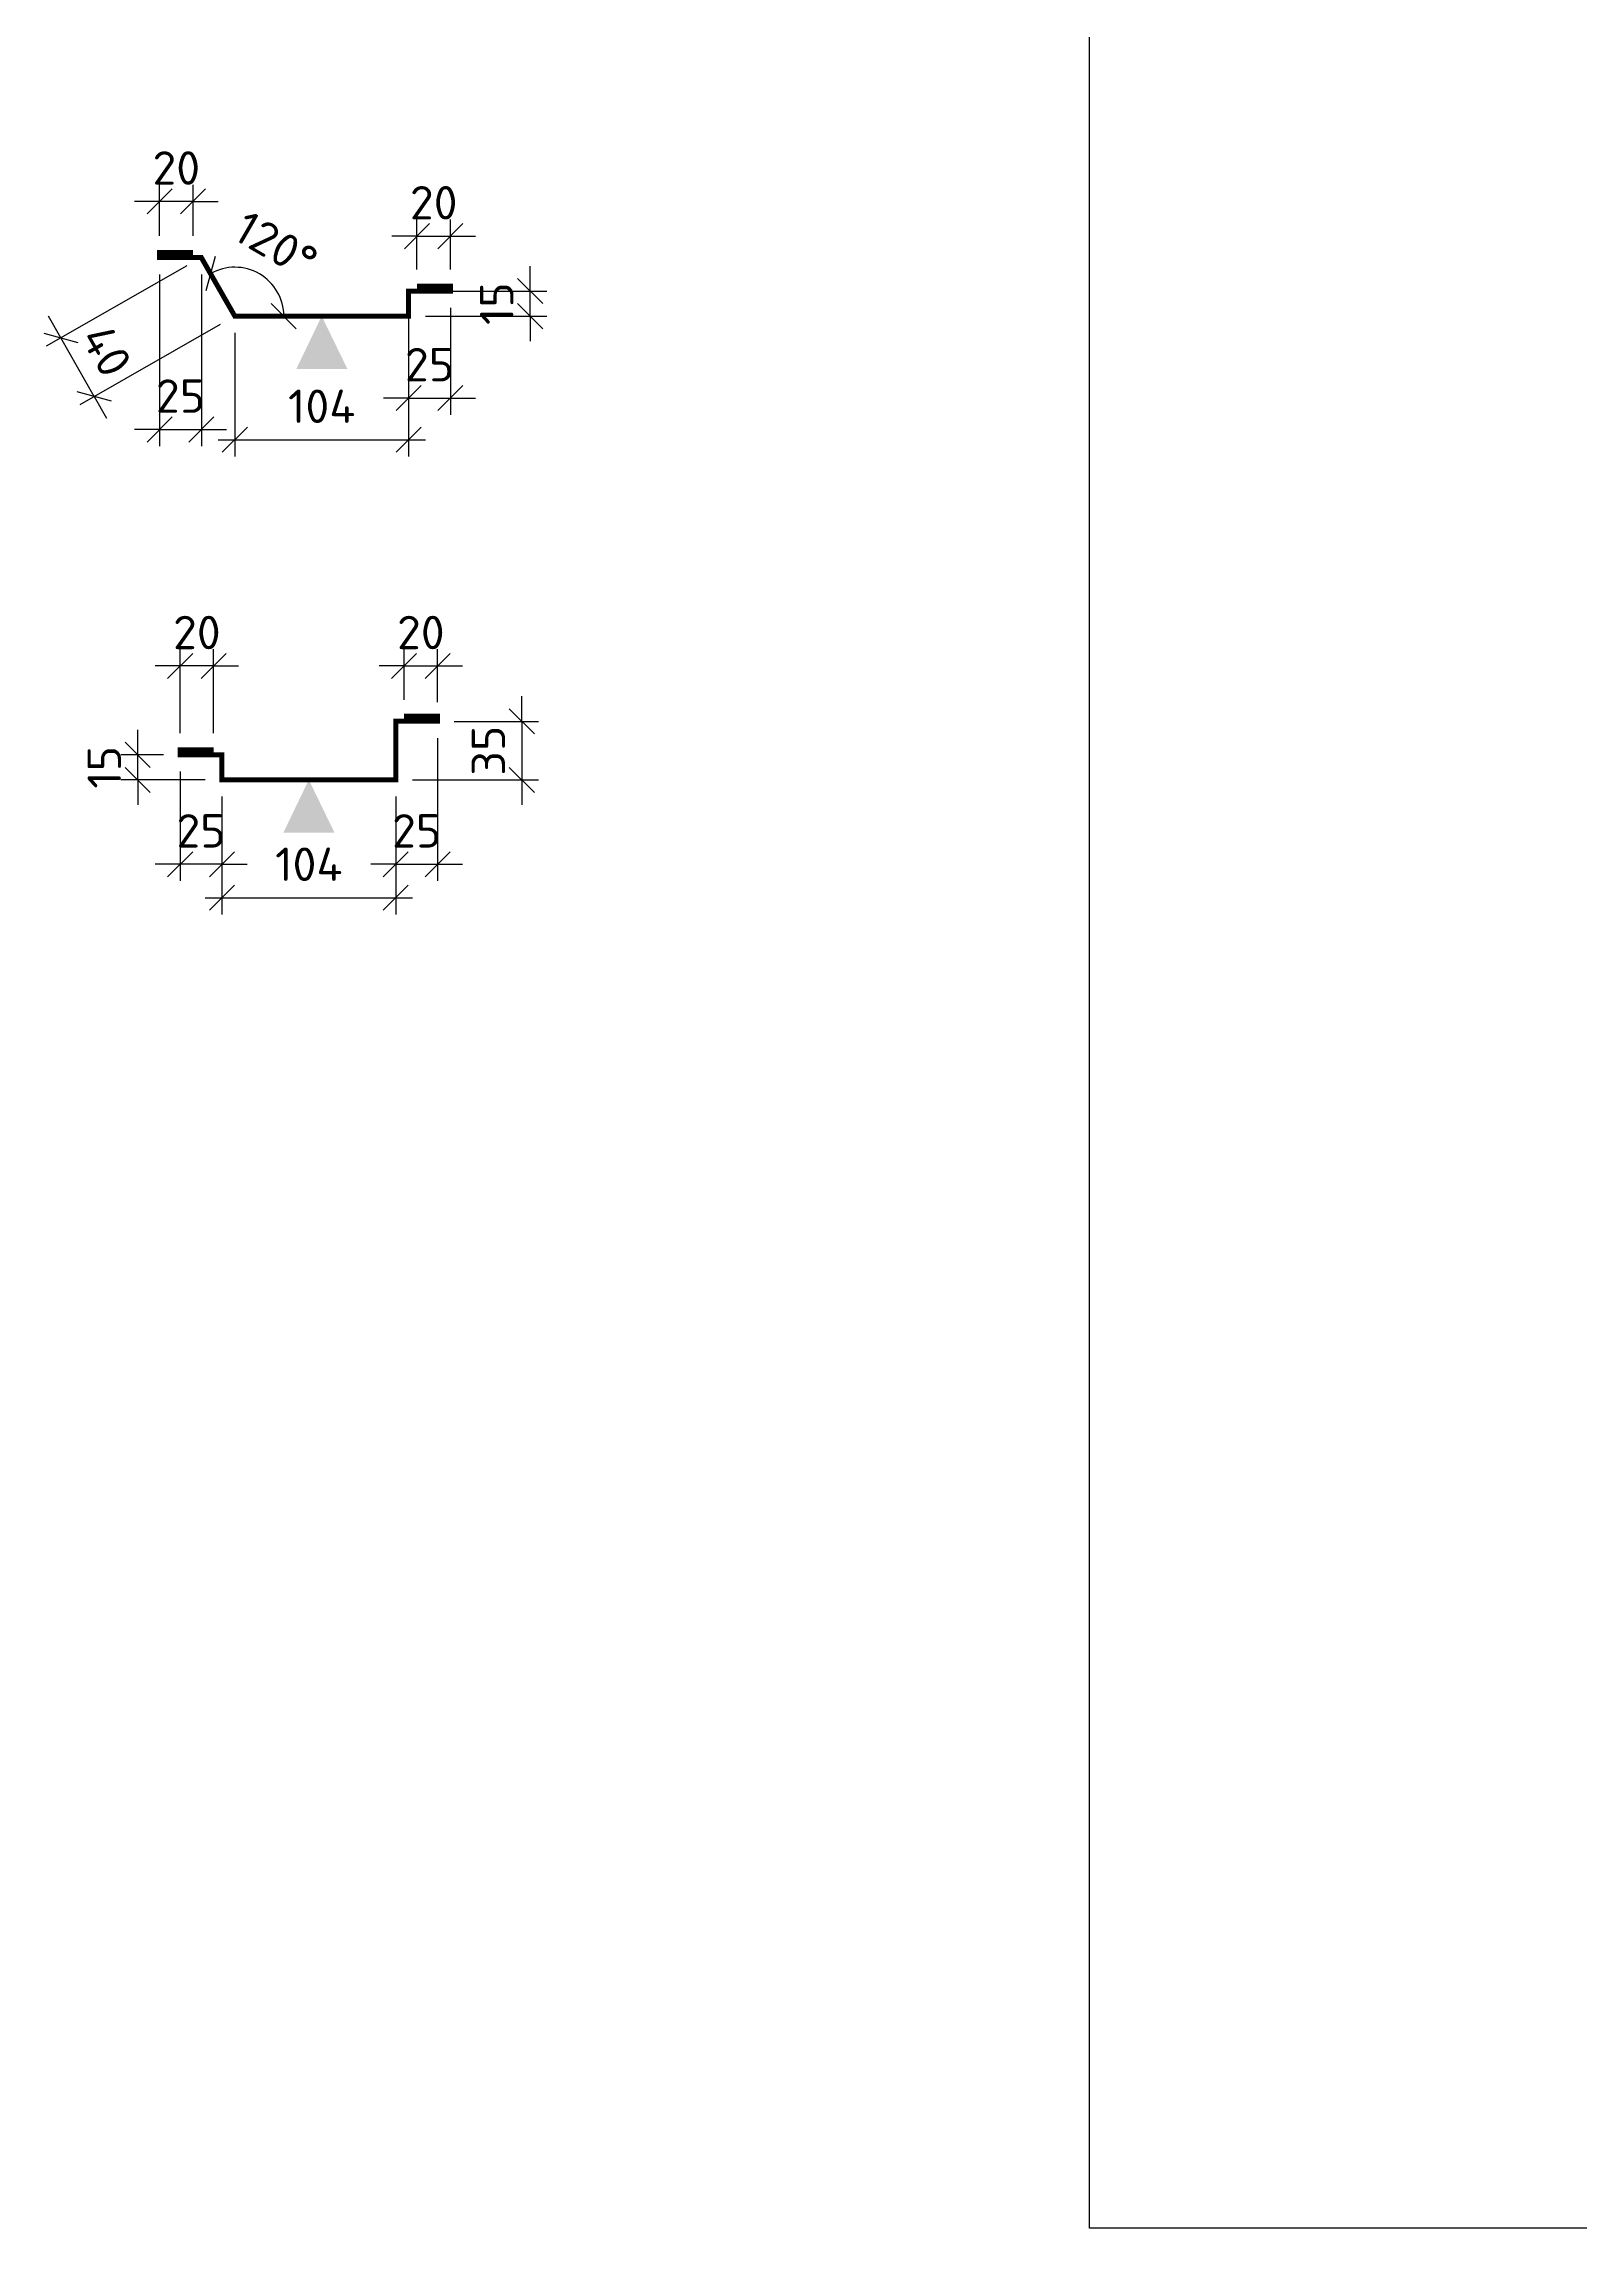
# Model space of a CAD drawing. Header units: millimetres. Extents: x -3689 to 2883575, y -702957 to -604547.
# Drawn here: x 2868866 to 2869785, y -674463 to -673155 of the extents above; entities that cross this region are included whole.
import ezdxf

# ---------------------------------------------------------------- set-up
doc = ezdxf.new("R2010")
doc.units = ezdxf.units.MM
doc.header["$PDMODE"] = 35
doc.layers.add('A-FLOR-DIMS', color=133, linetype='Continuous', lineweight=0)
doc.layers.add('S-METL', color=14, linetype='Continuous')
doc.styles.add('DimNat10', font='romans.shx', dxfattribs={"height": 20})
doc.dimstyles.new('DimSpecM10', dxfattribs={"dimscale": 0.1, "dimtxt": 20, "dimasz": 150, "dimexe": 100, "dimexo": 100, "dimgap": 100, "dimtad": 1, "dimdec": 0, "dimzin": 0, "dimtxsty": 'DimNat10', "dimblk": 'OBLIQUE', "dimcen": 100, "dimdle": 100, "dimclrt": 14, "dimadec": 0, "dimazin": 0, "dimtfac": 1, "dimtdec": 0, "dimtix": 1, "dimtmove": 1, "dimatfit": 3, "dimldrblk": 'OBLIQUE', "dimfxl": 1, "dimtolj": 1, "dimtzin": 0, "dimarcsym": 0})

# ---------------------------------------------------------------- blocks, each defined once
blk = doc.blocks.new('_Oblique')
at = {"color": 0, "linetype": 'ByBlock', "lineweight": -2}
blk.add_line((-0.5, -0.5), (0.5, 0.5), dxfattribs=at)
blk = doc.blocks.new('*D721')
at = {"layer": 'A-FLOR-DIMS', "color": 0, "lineweight": -2, "transparency": 16777216}
for p, q in [((2869081.7, -673548), (2869081.7, -673517.8)), ((2869101.7, -673549.5), (2869101.7, -673517.8)), ((2869081.7, -673527.8), (2869066.7, -673527.8)), ((2869081.7, -673527.8), (2869101.7, -673527.8)), ((2869101.7, -673527.8), (2869116.7, -673527.8))]:
    blk.add_line(p, q, dxfattribs=at)
at = {"layer": 'Defpoints', "color": 0, "transparency": 16777216}
for p in [(2869101.7, -673527.8), (2869081.7, -673558), (2869101.7, -673559.5)]:
    blk.add_point(p, dxfattribs=at)
at = {"layer": 'A-FLOR-DIMS', "color": 0, "lineweight": -2, "transparency": 16777216, "xscale": 15, "yscale": 15, "zscale": 15}
blk.add_blockref('_Oblique', (2869081.7, -673527.8), dxfattribs=at)
at = {"layer": 'A-FLOR-DIMS', "color": 0, "lineweight": -2, "transparency": 16777216, "xscale": 15, "yscale": 15, "zscale": 15, "rotation": 180}
blk.add_blockref('_Oblique', (2869101.7, -673527.8), dxfattribs=at)
at = {"layer": 'A-FLOR-DIMS', "color": 14, "transparency": 16777216, "insert": (2869091.7, -673507.8), "char_height": 20, "attachment_point": 5, "style": 'DimNat10'}
blk.add_mtext('\\A1;20', dxfattribs=at)
blk = doc.blocks.new('*D722')
at = {"layer": 'A-FLOR-DIMS', "color": 0, "lineweight": -2, "transparency": 16777216}
for p, q in [((2868947.7, -673568), (2868947.7, -673517.8)), ((2868967.7, -673568), (2868967.7, -673517.8)), ((2868947.7, -673527.8), (2868932.7, -673527.8)), ((2868967.7, -673527.8), (2868947.7, -673527.8)), ((2868967.7, -673527.8), (2868982.7, -673527.8))]:
    blk.add_line(p, q, dxfattribs=at)
at = {"layer": 'Defpoints', "color": 0, "transparency": 16777216}
for p in [(2868947.7, -673527.8), (2868947.7, -673578), (2868967.7, -673578)]:
    blk.add_point(p, dxfattribs=at)
at = {"layer": 'A-FLOR-DIMS', "color": 0, "lineweight": -2, "transparency": 16777216, "xscale": 15, "yscale": 15, "zscale": 15}
blk.add_blockref('_Oblique', (2868947.7, -673527.8), dxfattribs=at)
at = {"layer": 'A-FLOR-DIMS', "color": 0, "lineweight": -2, "transparency": 16777216, "xscale": 15, "yscale": 15, "zscale": 15, "rotation": 180}
blk.add_blockref('_Oblique', (2868967.7, -673527.8), dxfattribs=at)
at = {"layer": 'A-FLOR-DIMS', "color": 14, "transparency": 16777216, "insert": (2868957.7, -673507.8), "char_height": 20, "attachment_point": 5, "style": 'DimNat10'}
blk.add_mtext('\\A1;20', dxfattribs=at)
blk = doc.blocks.new('*D723')
at = {"layer": 'A-FLOR-DIMS', "color": 0, "lineweight": -2, "transparency": 16777216}
for p, q in [((2868947.7, -673591), (2868947.7, -673656.5)), ((2868972.7, -673606), (2868972.7, -673656.5)), ((2868947.7, -673646.5), (2868932.7, -673646.5)), ((2868972.7, -673646.5), (2868947.7, -673646.5)), ((2868972.7, -673646.5), (2868987.7, -673646.5))]:
    blk.add_line(p, q, dxfattribs=at)
at = {"layer": 'Defpoints', "color": 0, "transparency": 16777216}
for p in [(2868947.7, -673581), (2868972.7, -673596), (2868947.7, -673646.5)]:
    blk.add_point(p, dxfattribs=at)
at = {"layer": 'A-FLOR-DIMS', "color": 0, "lineweight": -2, "transparency": 16777216, "xscale": 15, "yscale": 15, "zscale": 15}
blk.add_blockref('_Oblique', (2868947.7, -673646.5), dxfattribs=at)
at = {"layer": 'A-FLOR-DIMS', "color": 0, "lineweight": -2, "transparency": 16777216, "xscale": 15, "yscale": 15, "zscale": 15, "rotation": 180}
blk.add_blockref('_Oblique', (2868972.7, -673646.5), dxfattribs=at)
at = {"layer": 'A-FLOR-DIMS', "color": 14, "transparency": 16777216, "insert": (2868960.2, -673626.5), "char_height": 20, "attachment_point": 5, "style": 'DimNat10'}
blk.add_mtext('\\A1;25', dxfattribs=at)
blk = doc.blocks.new('*D724')
at = {"layer": 'A-FLOR-DIMS', "color": 0, "lineweight": -2, "transparency": 16777216}
for p, q in [((2868922.3, -673581), (2868922.3, -673566)), ((2868937.7, -673581), (2868912.3, -673581)), ((2868922.3, -673596), (2868922.3, -673581)), ((2868962.7, -673596), (2868912.3, -673596)), ((2868922.3, -673596), (2868922.3, -673611))]:
    blk.add_line(p, q, dxfattribs=at)
at = {"layer": 'Defpoints', "color": 0, "transparency": 16777216}
for p in [(2868922.3, -673581), (2868947.7, -673581), (2868972.7, -673596)]:
    blk.add_point(p, dxfattribs=at)
at = {"layer": 'A-FLOR-DIMS', "color": 0, "lineweight": -2, "transparency": 16777216, "xscale": 15, "yscale": 15, "zscale": 15}
for p, rotation in [((2868922.3, -673581), 270), ((2868922.3, -673596), 90)]:
    blk.add_blockref('_Oblique', p, dxfattribs=dict(at, rotation=rotation))
at = {"layer": 'A-FLOR-DIMS', "color": 14, "transparency": 16777216, "insert": (2868902.3, -673588.5), "char_height": 20, "attachment_point": 5, "rotation": 90, "style": 'DimNat10'}
blk.add_mtext('\\A1;15', dxfattribs=at)
blk = doc.blocks.new('*D725')
at = {"layer": 'A-FLOR-DIMS', "color": 0, "lineweight": -2, "transparency": 16777216}
for p, q in [((2868972.7, -673606), (2868972.7, -673676.5)), ((2869076.7, -673606), (2869076.7, -673676.5)), ((2868962.7, -673666.5), (2869086.7, -673666.5))]:
    blk.add_line(p, q, dxfattribs=at)
at = {"layer": 'Defpoints', "color": 0, "transparency": 16777216}
for p in [(2868972.7, -673596), (2869076.7, -673596), (2869076.7, -673666.5)]:
    blk.add_point(p, dxfattribs=at)
at = {"layer": 'A-FLOR-DIMS', "color": 0, "lineweight": -2, "transparency": 16777216, "xscale": 15, "yscale": 15, "zscale": 15, "rotation": 180}
blk.add_blockref('_Oblique', (2868972.7, -673666.5), dxfattribs=at)
at = {"layer": 'A-FLOR-DIMS', "color": 0, "lineweight": -2, "transparency": 16777216, "xscale": 15, "yscale": 15, "zscale": 15}
blk.add_blockref('_Oblique', (2869076.7, -673666.5), dxfattribs=at)
at = {"layer": 'A-FLOR-DIMS', "color": 14, "transparency": 16777216, "insert": (2869024.7, -673646.5), "char_height": 20, "attachment_point": 5, "style": 'DimNat10'}
blk.add_mtext('\\A1;104', dxfattribs=at)
blk = doc.blocks.new('*D726')
at = {"layer": 'A-FLOR-DIMS', "color": 0, "lineweight": -2, "transparency": 16777216}
for p, q in [((2869101.7, -673571), (2869101.7, -673656.5)), ((2869076.7, -673606), (2869076.7, -673656.5)), ((2869076.7, -673646.5), (2869061.7, -673646.5)), ((2869076.7, -673646.5), (2869101.7, -673646.5)), ((2869101.7, -673646.5), (2869116.7, -673646.5))]:
    blk.add_line(p, q, dxfattribs=at)
at = {"layer": 'Defpoints', "color": 0, "transparency": 16777216}
for p in [(2869101.7, -673561), (2869076.7, -673596), (2869101.7, -673646.5)]:
    blk.add_point(p, dxfattribs=at)
at = {"layer": 'A-FLOR-DIMS', "color": 0, "lineweight": -2, "transparency": 16777216, "xscale": 15, "yscale": 15, "zscale": 15}
blk.add_blockref('_Oblique', (2869076.7, -673646.5), dxfattribs=at)
at = {"layer": 'A-FLOR-DIMS', "color": 0, "lineweight": -2, "transparency": 16777216, "xscale": 15, "yscale": 15, "zscale": 15, "rotation": 180}
blk.add_blockref('_Oblique', (2869101.7, -673646.5), dxfattribs=at)
at = {"layer": 'A-FLOR-DIMS', "color": 14, "transparency": 16777216, "insert": (2869089.2, -673626.5), "char_height": 20, "attachment_point": 5, "style": 'DimNat10'}
blk.add_mtext('\\A1;25', dxfattribs=at)
blk = doc.blocks.new('*D727')
at = {"layer": 'A-FLOR-DIMS', "color": 0, "lineweight": -2, "transparency": 16777216}
for p, q in [((2869152.1, -673561), (2869152.1, -673546)), ((2869111.7, -673561), (2869162.1, -673561)), ((2869152.1, -673561), (2869152.1, -673596)), ((2869086.7, -673596), (2869162.1, -673596)), ((2869152.1, -673596), (2869152.1, -673611))]:
    blk.add_line(p, q, dxfattribs=at)
at = {"layer": 'Defpoints', "color": 0, "transparency": 16777216}
for p in [(2869101.7, -673561), (2869076.7, -673596), (2869152.1, -673596)]:
    blk.add_point(p, dxfattribs=at)
at = {"layer": 'A-FLOR-DIMS', "color": 0, "lineweight": -2, "transparency": 16777216, "xscale": 15, "yscale": 15, "zscale": 15}
for p, rotation in [((2869152.1, -673561), 270), ((2869152.1, -673596), 90)]:
    blk.add_blockref('_Oblique', p, dxfattribs=dict(at, rotation=rotation))
at = {"layer": 'A-FLOR-DIMS', "color": 14, "transparency": 16777216, "insert": (2869132.1, -673578.5), "char_height": 20, "attachment_point": 5, "rotation": 90, "style": 'DimNat10'}
blk.add_mtext('\\A1;35', dxfattribs=at)
blk = doc.blocks.new('*D755')
at = {"layer": 'A-FLOR-DIMS', "color": 0, "lineweight": -2, "transparency": 16777216}
blk.add_arc((2868980.4, -673318.5), 29.3, 0, 119.7449, dxfattribs=at)
at = {"layer": 'Defpoints', "color": 0, "transparency": 16777216}
for p in [(2868960.4, -673283.5), (2869002.9, -673299.6), (2868980.4, -673318.5), (2868980.4, -673318.5), (2869084.4, -673318.5)]:
    blk.add_point(p, dxfattribs=at)
at = {"layer": 'A-FLOR-DIMS', "color": 0, "lineweight": -2, "transparency": 16777216, "xscale": 15, "yscale": 15, "zscale": 15}
for p, rotation in [((2868965.8, -673293), 209.7448812967788), ((2869009.7, -673318.5), 270.0000000000075)]:
    blk.add_blockref('_Oblique', p, dxfattribs=dict(at, rotation=rotation))
at = {"layer": 'A-FLOR-DIMS', "color": 14, "transparency": 16777216, "insert": (2869005.1, -673275.8), "char_height": 20, "attachment_point": 5, "rotation": 329.8724, "style": 'DimNat10'}
blk.add_mtext('\\A1;120°', dxfattribs=at)
blk = doc.blocks.new('*D728')
at = {"layer": 'A-FLOR-DIMS', "color": 0, "lineweight": -2, "transparency": 16777216}
for p, q in [((2869089.4, -673290.5), (2869089.4, -673260.6)), ((2869109.4, -673290.5), (2869109.4, -673260.6)), ((2869089.4, -673270.6), (2869074.4, -673270.6)), ((2869089.4, -673270.6), (2869109.4, -673270.6)), ((2869109.4, -673270.6), (2869124.4, -673270.6))]:
    blk.add_line(p, q, dxfattribs=at)
at = {"layer": 'Defpoints', "color": 0, "transparency": 16777216}
for p in [(2869109.4, -673270.6), (2869089.4, -673300.5), (2869109.4, -673300.5)]:
    blk.add_point(p, dxfattribs=at)
at = {"layer": 'A-FLOR-DIMS', "color": 0, "lineweight": -2, "transparency": 16777216, "xscale": 15, "yscale": 15, "zscale": 15}
blk.add_blockref('_Oblique', (2869089.4, -673270.6), dxfattribs=at)
at = {"layer": 'A-FLOR-DIMS', "color": 0, "lineweight": -2, "transparency": 16777216, "xscale": 15, "yscale": 15, "zscale": 15, "rotation": 180}
blk.add_blockref('_Oblique', (2869109.4, -673270.6), dxfattribs=at)
at = {"layer": 'A-FLOR-DIMS', "color": 14, "transparency": 16777216, "insert": (2869099.4, -673250.6), "char_height": 20, "attachment_point": 5, "style": 'DimNat10'}
blk.add_mtext('\\A1;20', dxfattribs=at)
blk = doc.blocks.new('*D729')
at = {"layer": 'A-FLOR-DIMS', "color": 0, "lineweight": -2, "transparency": 16777216}
for p, q in [((2868935.4, -673249.8), (2868920.4, -673249.8)), ((2868935.4, -673270.5), (2868935.4, -673239.8)), ((2868955.4, -673249.8), (2868935.4, -673249.8)), ((2868955.4, -673270.5), (2868955.4, -673239.8)), ((2868955.4, -673249.8), (2868970.4, -673249.8))]:
    blk.add_line(p, q, dxfattribs=at)
at = {"layer": 'Defpoints', "color": 0, "transparency": 16777216}
for p in [(2868935.4, -673249.8), (2868935.4, -673280.5), (2868955.4, -673280.5)]:
    blk.add_point(p, dxfattribs=at)
at = {"layer": 'A-FLOR-DIMS', "color": 0, "lineweight": -2, "transparency": 16777216, "xscale": 15, "yscale": 15, "zscale": 15}
blk.add_blockref('_Oblique', (2868935.4, -673249.8), dxfattribs=at)
at = {"layer": 'A-FLOR-DIMS', "color": 0, "lineweight": -2, "transparency": 16777216, "xscale": 15, "yscale": 15, "zscale": 15, "rotation": 180}
blk.add_blockref('_Oblique', (2868955.4, -673249.8), dxfattribs=at)
at = {"layer": 'A-FLOR-DIMS', "color": 14, "transparency": 16777216, "insert": (2868945.4, -673229.8), "char_height": 20, "attachment_point": 5, "style": 'DimNat10'}
blk.add_mtext('\\A1;20', dxfattribs=at)
blk = doc.blocks.new('*D730')
at = {"layer": 'A-FLOR-DIMS', "color": 0, "lineweight": -2, "transparency": 16777216}
for p, q in [((2868935.4, -673293.5), (2868935.4, -673396.3)), ((2868960.4, -673293.5), (2868960.4, -673396.3)), ((2868935.4, -673386.3), (2868920.4, -673386.3)), ((2868935.4, -673386.3), (2868960.4, -673386.3)), ((2868960.4, -673386.3), (2868975.4, -673386.3))]:
    blk.add_line(p, q, dxfattribs=at)
at = {"layer": 'Defpoints', "color": 0, "transparency": 16777216}
for p in [(2868935.4, -673283.5), (2868960.4, -673283.5), (2868960.4, -673386.3)]:
    blk.add_point(p, dxfattribs=at)
at = {"layer": 'A-FLOR-DIMS', "color": 0, "lineweight": -2, "transparency": 16777216, "xscale": 15, "yscale": 15, "zscale": 15}
blk.add_blockref('_Oblique', (2868935.4, -673386.3), dxfattribs=at)
at = {"layer": 'A-FLOR-DIMS', "color": 0, "lineweight": -2, "transparency": 16777216, "xscale": 15, "yscale": 15, "zscale": 15, "rotation": 180}
blk.add_blockref('_Oblique', (2868960.4, -673386.3), dxfattribs=at)
at = {"layer": 'A-FLOR-DIMS', "color": 14, "transparency": 16777216, "insert": (2868947.9, -673366.3), "char_height": 20, "attachment_point": 5, "style": 'DimNat10'}
blk.add_mtext('\\A1;25', dxfattribs=at)
blk = doc.blocks.new('*D731')
at = {"layer": 'A-FLOR-DIMS', "color": 0, "lineweight": -2, "transparency": 16777216}
for p, q in [((2868980.4, -673328.5), (2868980.4, -673402.4)), ((2869084.4, -673328.5), (2869084.4, -673402.4)), ((2868970.4, -673392.4), (2869094.4, -673392.4))]:
    blk.add_line(p, q, dxfattribs=at)
at = {"layer": 'Defpoints', "color": 0, "transparency": 16777216}
for p in [(2868980.4, -673318.5), (2869084.4, -673318.5), (2869084.4, -673392.4)]:
    blk.add_point(p, dxfattribs=at)
at = {"layer": 'A-FLOR-DIMS', "color": 0, "lineweight": -2, "transparency": 16777216, "xscale": 15, "yscale": 15, "zscale": 15, "rotation": 180}
blk.add_blockref('_Oblique', (2868980.4, -673392.4), dxfattribs=at)
at = {"layer": 'A-FLOR-DIMS', "color": 0, "lineweight": -2, "transparency": 16777216, "xscale": 15, "yscale": 15, "zscale": 15}
blk.add_blockref('_Oblique', (2869084.4, -673392.4), dxfattribs=at)
at = {"layer": 'A-FLOR-DIMS', "color": 14, "transparency": 16777216, "insert": (2869032.4, -673372.4), "char_height": 20, "attachment_point": 5, "style": 'DimNat10'}
blk.add_mtext('\\A1;104', dxfattribs=at)
blk = doc.blocks.new('*D732')
at = {"layer": 'A-FLOR-DIMS', "color": 0, "lineweight": -2, "transparency": 16777216}
for p, q in [((2869084.4, -673313.5), (2869084.4, -673377.5)), ((2869109.4, -673313.5), (2869109.4, -673377.5)), ((2869084.4, -673367.5), (2869069.4, -673367.5)), ((2869084.4, -673367.5), (2869109.4, -673367.5)), ((2869109.4, -673367.5), (2869124.4, -673367.5))]:
    blk.add_line(p, q, dxfattribs=at)
at = {"layer": 'Defpoints', "color": 0, "transparency": 16777216}
for p in [(2869084.4, -673303.5), (2869109.4, -673303.5), (2869109.4, -673367.5)]:
    blk.add_point(p, dxfattribs=at)
at = {"layer": 'A-FLOR-DIMS', "color": 0, "lineweight": -2, "transparency": 16777216, "xscale": 15, "yscale": 15, "zscale": 15}
blk.add_blockref('_Oblique', (2869084.4, -673367.5), dxfattribs=at)
at = {"layer": 'A-FLOR-DIMS', "color": 0, "lineweight": -2, "transparency": 16777216, "xscale": 15, "yscale": 15, "zscale": 15, "rotation": 180}
blk.add_blockref('_Oblique', (2869109.4, -673367.5), dxfattribs=at)
at = {"layer": 'A-FLOR-DIMS', "color": 14, "transparency": 16777216, "insert": (2869096.9, -673347.5), "char_height": 20, "attachment_point": 5, "style": 'DimNat10'}
blk.add_mtext('\\A1;25', dxfattribs=at)
blk = doc.blocks.new('*D733')
at = {"layer": 'A-FLOR-DIMS', "color": 0, "lineweight": -2, "transparency": 16777216}
for p, q in [((2869157.1, -673303.5), (2869157.1, -673288.5)), ((2869094.4, -673303.5), (2869167.1, -673303.5)), ((2869157.1, -673318.5), (2869157.1, -673303.5)), ((2869094.4, -673318.5), (2869167.1, -673318.5)), ((2869157.1, -673318.5), (2869157.1, -673333.5))]:
    blk.add_line(p, q, dxfattribs=at)
at = {"layer": 'Defpoints', "color": 0, "transparency": 16777216}
for p in [(2869084.4, -673303.5), (2869157.1, -673303.5), (2869084.4, -673318.5)]:
    blk.add_point(p, dxfattribs=at)
at = {"layer": 'A-FLOR-DIMS', "color": 0, "lineweight": -2, "transparency": 16777216, "xscale": 15, "yscale": 15, "zscale": 15}
for p, rotation in [((2869157.1, -673303.5), 270), ((2869157.1, -673318.5), 90)]:
    blk.add_blockref('_Oblique', p, dxfattribs=dict(at, rotation=rotation))
at = {"layer": 'A-FLOR-DIMS', "color": 14, "transparency": 16777216, "insert": (2869137.1, -673311), "char_height": 20, "attachment_point": 5, "rotation": 90, "style": 'DimNat10'}
blk.add_mtext('\\A1;15', dxfattribs=at)
blk = doc.blocks.new('*D734')
at = {"layer": 'A-FLOR-DIMS', "color": 0, "lineweight": -2, "transparency": 16777216}
for p, q in [((2868951.7, -673288.4), (2868867.6, -673336.5)), ((2868876.3, -673331.5), (2868868.9, -673318.5)), ((2868971.7, -673323.4), (2868887.6, -673371.5)), ((2868896.3, -673366.5), (2868876.3, -673331.5)), ((2868896.3, -673366.5), (2868903.7, -673379.5))]:
    blk.add_line(p, q, dxfattribs=at)
at = {"layer": 'Defpoints', "color": 0, "transparency": 16777216}
for p in [(2868960.4, -673283.5), (2868980.4, -673318.5), (2868876.3, -673331.5)]:
    blk.add_point(p, dxfattribs=at)
at = {"layer": 'A-FLOR-DIMS', "color": 0, "lineweight": -2, "transparency": 16777216, "xscale": 15, "yscale": 15, "zscale": 15}
for p, rotation in [((2868876.3, -673331.5), 299.7448812969422), ((2868896.3, -673366.5), 119.7448812969422)]:
    blk.add_blockref('_Oblique', p, dxfattribs=dict(at, rotation=rotation))
at = {"layer": 'A-FLOR-DIMS', "color": 14, "transparency": 16777216, "insert": (2868903.7, -673339.1), "char_height": 20, "attachment_point": 5, "rotation": 299.7449, "style": 'DimNat10'}
blk.add_mtext('\\A1;40', dxfattribs=at)

msp = doc.modelspace()

# ---------------------------------------------------------------- linework, layer by layer
at = {"color": 140, "linetype": 'Continuous', "ltscale": 0.2, "true_color": 0x24a7ff}
for points in [[(2869032.3901, -673318.4522), (2869017.1832, -673350.1197), (2869047.768, -673350.037)], [(2869024.6623, -673595.9525), (2869009.4554, -673627.62), (2869040.0402, -673627.5373)]]:
    msp.add_solid(points, dxfattribs=at)
at = {"layer": 'Defpoints'}
msp.add_lwpolyline([(2873691.8218, -674462.8276), (2869491.8218, -674462.8276), (2869491.8218, -671492.8276), (2873691.8218, -671492.8276)], close=True, dxfattribs=at)
at = {"layer": 'S-METL', "const_width": 3}
for points in [[(2869089.3901, -673300.4522), (2869109.3901, -673300.4522), (2869109.3901, -673303.4522), (2869084.3901, -673303.4522), (2869084.3901, -673318.4522), (2868980.3901, -673318.4522), (2868960.3901, -673283.4522), (2868935.3901, -673283.4522), (2868935.3901, -673280.4522), (2868955.3901, -673280.4522)], [(2868967.6623, -673577.9525), (2868947.6623, -673577.9525), (2868947.6623, -673580.9525), (2868972.6623, -673580.9525), (2868972.6623, -673595.9525), (2869076.6623, -673595.9525), (2869076.6623, -673560.9525), (2869101.6623, -673560.9525), (2869101.6623, -673557.9525), (2869081.6623, -673557.9525)]]:
    msp.add_lwpolyline(points, dxfattribs=at)

# ---------------------------------------------------------------- dimensions: what is measured, and where the dimension line sits
at = {"layer": 'A-FLOR-DIMS'}
for base, p1, p2, picture, middle in [((2868935.3901, -673249.7635), (2868955.3901, -673280.4522), (2868935.3901, -673280.4522), '*D729', (2868945.3901, -673229.7635)), ((2869109.3901, -673270.5759), (2869089.3901, -673300.4522), (2869109.3901, -673300.4522), '*D728', (2869099.3901, -673250.5759)), ((2868960.3901, -673386.3084), (2868935.3901, -673283.4522), (2868960.3901, -673283.4522), '*D730', (2868947.8901, -673366.3084)), ((2869109.3901, -673367.5242), (2869084.3901, -673303.4522), (2869109.3901, -673303.4522), '*D732', (2869096.8901, -673347.5242)), ((2869084.3901, -673392.3932), (2868980.3901, -673318.4522), (2869084.3901, -673318.4522), '*D731', (2869032.3901, -673372.3932)), ((2868947.6623, -673527.8157), (2868967.6623, -673577.9525), (2868947.6623, -673577.9525), '*D722', (2868957.6623, -673507.8157)), ((2869101.6623, -673527.8157), (2869081.6623, -673557.9525), (2869101.6623, -673559.4525), '*D721', (2869091.6623, -673507.8157)), ((2869101.6623, -673646.4694), (2869076.6623, -673595.9525), (2869101.6623, -673560.9525), '*D726', (2869089.1623, -673626.4694)), ((2868947.6623, -673646.4694), (2868972.6623, -673595.9525), (2868947.6623, -673580.9525), '*D723', (2868960.1623, -673626.4694)), ((2869076.6623, -673666.457), (2868972.6623, -673595.9525), (2869076.6623, -673595.9525), '*D725', (2869024.6623, -673646.457))]:
    dim = msp.add_linear_dim(base=base, p1=p1, p2=p2, dimstyle='DimSpecM10', dxfattribs=at)
    dim.commit()
    dim.dimension.update_dxf_attribs({"geometry": picture, "text_midpoint": middle})
dim = msp.add_angular_dim_2l(base=(2869002.8796, -673299.6381), line1=((2869084.3901, -673318.4522), (2868980.3901, -673318.4522)), line2=((2868980.3901, -673318.4522), (2868960.3901, -673283.4522)), dimstyle='DimSpecM10', dxfattribs=at)
dim.commit()
dim.dimension.update_dxf_attribs({"geometry": '*D755', "text_midpoint": (2869005.1458, -673275.7935)})
dim = msp.add_aligned_dim(p1=(2868980.3901, -673318.4522), p2=(2868960.3901, -673283.4522), distance=96.8427, dimstyle='DimSpecM10', dxfattribs=at)
dim.commit()
dim.dimension.update_dxf_attribs({"geometry": '*D734', "text_midpoint": (2868903.6719, -673339.0768)})
for base, p1, p2, picture, middle in [((2869157.1154, -673303.4522), (2869084.3901, -673318.4522), (2869084.3901, -673303.4522), '*D733', (2869137.1154, -673310.9522)), ((2869152.1475, -673595.9525), (2869101.6623, -673560.9525), (2869076.6623, -673595.9525), '*D727', (2869132.1475, -673578.4525)), ((2868922.2928, -673580.9525), (2868972.6623, -673595.9525), (2868947.6623, -673580.9525), '*D724', (2868902.2928, -673588.4525))]:
    dim = msp.add_linear_dim(base=base, p1=p1, p2=p2, angle=90, dimstyle='DimSpecM10', dxfattribs=at)
    dim.commit()
    dim.dimension.update_dxf_attribs({"geometry": picture, "text_midpoint": middle})

doc.saveas('drawing.dxf')
